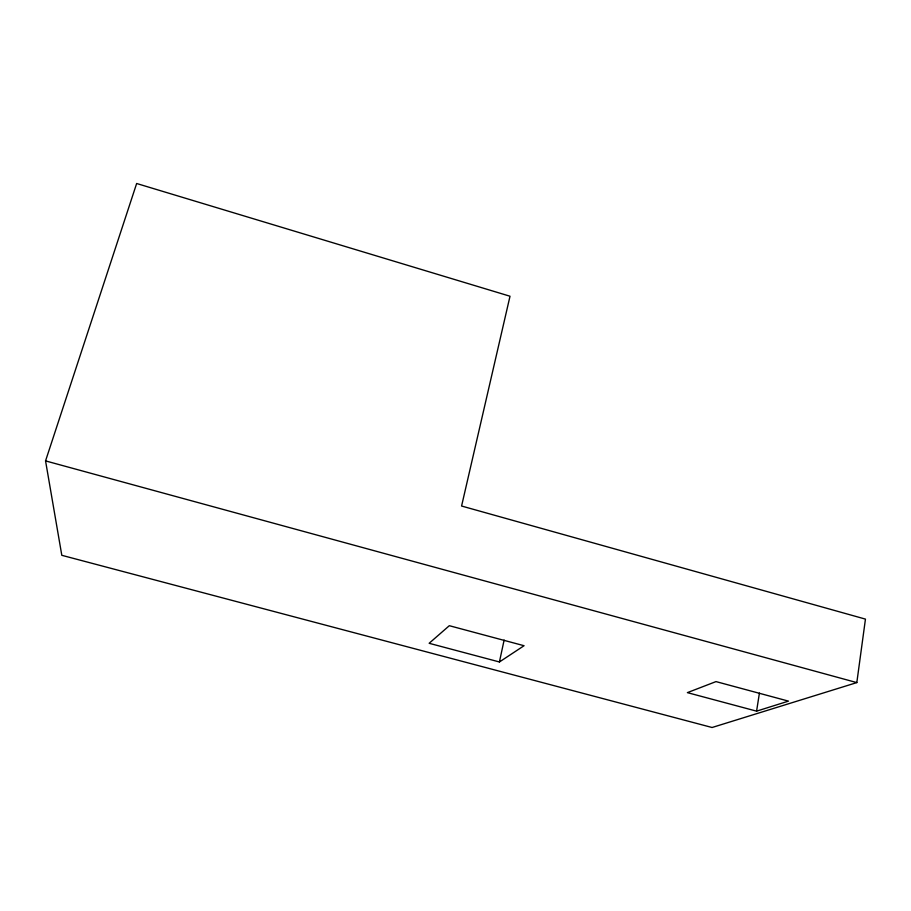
<?xml version="1.0" encoding="UTF-8"?>
<svg xmlns="http://www.w3.org/2000/svg" width="911" height="911" viewBox="0 0 911 911"><rect width="100%" height="100%" fill="white"/><g stroke="black" fill="none" stroke-linecap="round" stroke-linejoin="round"><path stroke-width="1.37" d="M856.818 682.601L865.45 619.116L461.581 506.026L510.012 296.234L136.65 183.498L45.55 460.898L61.811 555.311L712.072 727.502L856.818 682.601L45.55 460.898M756.585 711.149L788.47 701.128L716 681.599L687.384 692.633L756.585 711.149L759.421 693.055M499.422 661.967L524.053 645.717L449.317 625.698L429.138 643.291L499.422 661.967L504.125 640.057"/></g></svg>
